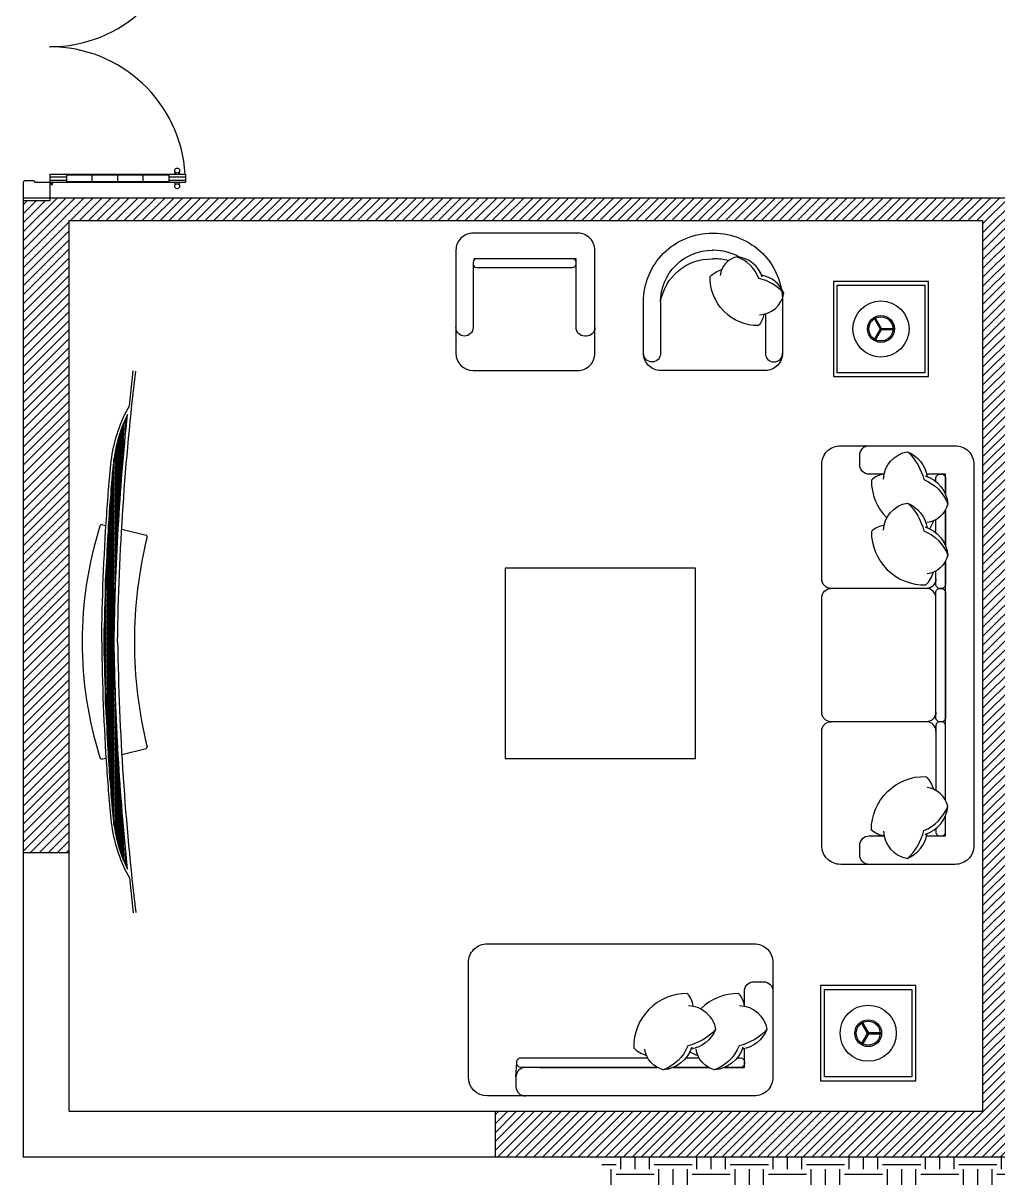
# Model space of a CAD drawing. Header units: inches. Extents: x 81 to 1628, y 1 to 1081.
# Drawn here: x 198.2 to 390.2, y 186.3 to 413.8 of the extents above; entities that cross this region are included whole.
import ezdxf

# ---------------------------------------------------------------- set-up
doc = ezdxf.new("R2010")
doc.units = ezdxf.units.IN
doc.header["$MEASUREMENT"] = 0
for name, color, linetype in [('Furniture', 3, 'Continuous'), ('Hatches', 140, 'Continuous'), ('Main', 140, 'Continuous')]:
    doc.layers.add(name, color=color, linetype=linetype)
pattern_1 = [(45, (0, 121.4567067760493), (-0.8838834764831844, 0.8838834764831844), [])]

# ---------------------------------------------------------------- blocks, each defined once
blk = doc.blocks.new('A$C3B810B85')
for p, q in [((-1.849558611866087e-05, 1358.530560591127), (119.9999815044139, 1358.530560591127)), ((-1.849558611866087e-05, 1279.262267908882), (-1.849558611866087e-05, 1358.530560591127)), ((119.9999815044139, 1358.530560591127), (119.9999815044139, 1282.92080449393)), ((116.3414449286793, 1279.262267908882), (51.21949370625953, 1279.262267908882)), ((51.21949370625953, 1279.262267908882), (51.21949370625953, 1275.603731321971)), ((119.9999815044139, 1279.262267908882), (118.9284209502075, 1280.333828466813)), ((717.3422125321958, 1279.262267908882), (119.9999815044139, 1279.262267908882)), ((119.9999815044139, 1279.262267908882), (119.9999815044139, 1242.676902054678)), ((131.0532320332859, 1285.383291638325), (121.1163212102983, 1285.383291638325)), ((126.0847766217921, 1280.414836228694), (126.0847766217921, 1290.351747046094)), ((193.1707132202719, 1279.262267908882), (193.1707132202719, 1242.676902054678)), ((305.8536400390003, 1279.262267908882), (305.8536400390003, 1242.676902054678)), ((418.5365668726299, 1279.262267908882), (418.5365668726299, 1242.676902054678)), ((531.219493698809, 1279.262267908882), (531.219493698809, 1242.676902054678)), ((644.1714808237884, 1242.676902054678), (644.1714808237884, 1279.262267908882)), ((717.3422125321958, 1242.676902054678), (717.3422125321958, 1279.262267908882)), ((47.56095711562375, 1271.945194736923), (7.317054670784273, 1271.945194736923)), ((119.9999815044139, 1268.286658151876), (193.1707132202719, 1268.286658151876)), ((119.9999815044139, 1253.652511811684), (193.1707132202719, 1253.652511811684)), ((119.9999815044139, 1242.676902054678), (717.3422125321958, 1242.676902054678)), ((644.1714808237884, 1275.603731321971), (193.1707132202719, 1275.603731321971)), ((644.1714808237884, 1246.335438641589), (193.1707132202719, 1246.335438641589)), ((644.1714808237884, 1268.286658151876), (717.3422125321958, 1268.286658151876)), ((644.1714808237884, 1253.652511811684), (717.3422125321958, 1253.652511811684)), ((119.9999815044139, 678.2755031239794), (119.9999815044139, 680.2550411604898)), ((119.9999815044139, 678.2755031239794), (119.9999815044139, 680.2550411604898)), ((119.9999815044139, 678.2755031239794), (119.9999815044139, 680.2550411604898)), ((119.9999815044139, 115.8536422297911), (717.3422125321958, 115.8536422297911)), ((119.9999815044139, 79.26827637558745), (119.9999815044139, 115.8536422297911)), ((119.9999815044139, 104.8780324746476), (193.1707132202719, 104.8780324746476)), ((193.1707132202719, 79.26827637558745), (193.1707132202719, 115.8536422297911)), ((644.1714808237884, 112.1951056447433), (193.1707132202719, 112.1951056447433)), ((305.8536400390003, 79.26827637558745), (305.8536400390003, 115.8536422297911)), ((418.5365668726299, 79.26827637558745), (418.5365668726299, 115.8536422297911)), ((531.219493698809, 79.26827637558745), (531.219493698809, 115.8536422297911)), ((644.1714808237884, 115.8536422297911), (644.1714808237884, 79.26827637558745)), ((644.1714808237884, 104.8780324746476), (717.3422125321958, 104.8780324746476)), ((717.3422125321958, 115.8536422297911), (717.3422125321958, 79.26827637558745)), ((-1.849558611866087e-05, 79.26827637558745), (-1.849558611866087e-05, -1.630665792617947e-05)), ((47.56095711562375, 86.58534954754577), (7.317054670784273, 86.58534954754577)), ((51.21949370625953, 79.26827637558745), (51.21949370625953, 82.92681296063529)), ((116.3414449286793, 79.26827637558745), (51.21949370625953, 79.26827637558745)), ((119.9999815044139, 79.26827637558745), (118.9284209502075, 78.19671581951843)), ((119.9999815044139, 90.24388613259362), (193.1707132202719, 90.24388613259362)), ((717.3422125321958, 79.26827637558745), (119.9999815044139, 79.26827637558745)), ((119.9999815044139, -1.630665792617947e-05), (119.9999815044139, 75.6097397905396)), ((131.0532320332859, 73.1472526461439), (121.1163212102983, 73.1472526461439)), ((126.0847766217921, 78.11570805577503), (126.0847766217921, 68.17879723837541)), ((644.1714808237884, 82.92681296063529), (193.1707132202719, 82.92681296063529)), ((644.1714808237884, 90.24388613259362), (717.3422125321958, 90.24388613259362)), ((-1.849558611866087e-05, -1.630665792617947e-05), (119.9999815044139, -1.630665792617947e-05))]:
    blk.add_line(p, q)
for centre, radius in [((126.0847766217921, 1285.383291638325), 3.4520686184752), ((680.7568466779921, 1295.517121135126), 10.9756097560976), ((680.7568466779921, 1226.422048828434), 10.9756097560976), ((680.7568466779921, 132.1084954578982), 10.9756097560976), ((126.0847766217921, 73.1472526461439), 3.4520686184752), ((680.7568466779921, 63.013423149343), 10.9756097560976)]:
    blk.add_circle(centre, radius)
for centre, radius, start, end in [((7.317054670784273, 1279.262267908882), 7.3170731707317, 180, 270), ((116.3414449286793, 1282.92080449393), 3.6585365853659, 270, 0), ((663.3550392356847, 1286.53973129658), 8.7485934368295, 303.711388544036, 35.03004112550037), ((698.1586541202996, 1286.53973129658), 8.7485934368295, 144.9699588744996, 236.288611455964), ((47.56095711562375, 1275.603731321971), 3.6585365853659, 270, 0), ((117.6783182812069, 1278.899105786215), 599.6383281380421, 269.8722608929896, 356.5432956550781), ((663.3550392356847, 1235.399438665117), 8.7485934368295, 324.9699588744996, 56.28861145596401), ((698.1586541202996, 1235.399438665117), 8.7485934368295, 123.711388544036, 215.0300411255003), ((117.6783182812069, 79.63143849639164), 599.6383281380422, 3.456704344921859, 90.12773910701037), ((663.3550392356847, 123.1311056193517), 8.7485934368295, 303.711388544036, 35.03004112550037), ((698.1586541202996, 123.1311056193517), 8.7485934368295, 144.9699588744996, 236.288611455964), ((7.317054670784273, 79.26827637558745), 7.3170731707317, 90, 180), ((47.56095711562375, 82.92681296063529), 3.6585365853659, 0, 90), ((116.3414449286793, 75.6097397905396), 3.6585365853659, 0, 90), ((663.3550392356847, 71.99081298788951), 8.7485934368295, 324.9699588744996, 56.28861145596401), ((698.1586541202996, 71.99081298788951), 8.7485934368295, 123.711388544036, 215.0300411255003)]:
    blk.add_arc(centre, radius, start, end)

msp = doc.modelspace()

# ---------------------------------------------------------------- hatches: boundary and pattern name
at = {"layer": 'Furniture', "true_color": 0xc8c92d}
h = msp.add_hatch(dxfattribs=at)
h.set_pattern_fill('GRATE', color=52, scale=0.343264, angle=90)
h.set_pattern_definition([(90, (262.4235683729489, -233.8428573549603), (-0.2724658, 1.668371849235615e-17), []), (180, (262.4235683729489, -233.8428573549603), (-1.334697479388492e-16, -1.0898632), [])])
edge = h.paths.add_edge_path()
edge.add_arc((720.5325348972206, 284.9051057745675), 504.4398459364003, 174.1050690397381, 179.2011743355773, ccw=False)
edge.add_arc((245.5965850985218, 323.7383302282593), 29.80842769108776, 154.1968404519425, 171.3590972612541)
edge.add_arc((524.1394680807417, 295.759226013328), 309.7183890718159, 173.984529170151, 176.0806819888051)
edge.add_arc((645.0837270929416, 287.4731052294011), 430.9461647078306, 176.0806819888058, 179.4063864413309)
edge.add_arc((645.0837270929807, 296.4025905101145), 430.9461647078697, 180.5936135586695, 183.919318011194)
edge.add_arc((524.1394680807439, 288.1164697261858), 309.7183890718181, 183.9193180111949, 186.015470829845)
edge.add_arc((245.5965850985364, 260.1373655112567), 29.8084276911016, 188.6409027387053, 205.828831424895)
edge.add_arc((726.5252491315509, 299.3729139298531), 510.4376801942701, 180.8346032975564, 185.8721753336405, ccw=False)
at = {"layer": 'Hatches', "true_color": 0xf27172}
h = msp.add_hatch(dxfattribs=at)
h.set_pattern_fill('ANSI31', color=11, scale=10)
h.set_pattern_definition(pattern_1)
h.paths.add_polyline_path([(493.7105516017227, 379.444321727566), (493.7105516017227, 409.2265474278491, -0.01499961288277156), (492.2105516017225, 409.1052174380751), (492.2105516017225, 408.4443217275661), (489.2105516017226, 408.4443217275661), (489.2105516017227, 379.444321727566), (203.559207738092, 379.444321727566), (203.559207738092, 378.8917141728178), (198.2105516017226, 378.8917141728178), (198.2105516017227, 250.4443217275661), (207.2105516017226, 250.4443217275661), (207.2105516017226, 374.944321727566), (387.2105516017227, 374.9443217275659), (387.2105516017227, 199.4443217275661), (291.2105516017227, 199.4443217275661), (291.2105516017227, 190.4443217275661), (672.2105516017227, 190.4443217275661), (672.2105516017227, 199.4443217275661), (493.7105516017226, 199.4443217275661), (493.7105516017227, 316.944321727566), (489.2105516017226, 316.944321727566), (489.2105516017225, 302.944321727566), (489.2105516017225, 298.444321727566), (489.2105516017226, 199.4443217275661), (393.2105516017227, 199.4443217275661), (393.2105516017227, 298.444321727566), (458.2105507768616, 298.444321727566), (458.2105507768616, 302.944321727566), (393.2105516017227, 302.944321727566), (393.2105516017227, 374.9443217275659), (489.2105516017226, 374.944321727566), (493.7105516017227, 374.944321727566)])
h = msp.add_hatch(dxfattribs=at)
h.set_pattern_fill('ANSI31', color=11, scale=10)
h.set_pattern_definition(pattern_1)
h.paths.add_polyline_path([(198.2105516017227, 250.4443217275661), (207.2105516017227, 250.4443217275661), (207.2105516017227, 370.444321727566), (198.2105516017227, 370.444321727566)])
at = {"layer": 'Main', "true_color": 0x139b48}
h = msp.add_hatch(dxfattribs=at)
h.set_pattern_fill('EARTH', color=114, scale=30)
h.set_pattern_definition([(0, (0, 121.4567067760493), (7.5, 7.5), [7.5, -7.5]), (0, (0, 124.2692067760493), (7.5, 7.5), [7.5, -7.5]), (0, (0, 127.0817067760493), (7.5, 7.5), [7.5, -7.5]), (90, (0.9375, 128.0192067760493), (-7.499999999999999, 7.5), [7.5, -7.5]), (90, (3.75, 128.0192067760493), (-7.499999999999999, 7.5), [7.5, -7.5]), (90, (6.5625, 128.0192067760493), (-7.499999999999999, 7.5), [7.5, -7.5])])
h.paths.add_polyline_path([(672.2105516017227, 190.4443217275661), (312.2105516017227, 190.4443217275661), (312.2105516017227, 10.44432172756613), (672.2105516017227, 10.44432172756615)])

# ---------------------------------------------------------------- linework, layer by layer
at = {"layer": 'Furniture', "color": 52, "true_color": 0xc8c92d}
for p, q in [((367.0755847903666, 353.5226442781726), (365.7534688316052, 355.8126162925253)), ((367.2801832919708, 353.6407692783962), (365.9580673332093, 355.9307412924694)), ((367.0755847903666, 353.6407692783962), (365.7534688316052, 351.3507972640435)), ((367.2801832919708, 353.5226442781726), (365.9580673332093, 351.2326722643787)), ((367.1778840413085, 353.6998317782285), (369.8221159586915, 353.6998317782285)), ((367.1778840413085, 353.4635817783403), (369.8221159586915, 353.4635817783403)), ((213.8481378730874, 315.0152986115389), (214.5351522768694, 314.8509650742866)), ((217.626574099467, 314.1114983608524), (222.4277690999343, 312.9630546701206)), ((217.6346030736053, 269.7661179056744), (222.4277690999343, 270.9126410693933)), ((213.8481378730874, 268.8603971279748), (214.5351522768693, 269.0247306652274)), ((364.559685335882, 214.7726442759375), (363.2375693771205, 217.0626162902902)), ((364.7642838374861, 214.8907692761611), (363.4421678787247, 217.1807412902343)), ((364.559685335882, 214.8907692761611), (363.2375693771205, 212.6007972618083)), ((364.7642838374861, 214.7726442759375), (363.4421678787247, 212.4826722621436)), ((364.6619845868238, 214.9498317759933), (367.3062165042069, 214.9498317759933)), ((364.6619845868238, 214.7135817761052), (367.3062165042069, 214.7135817761052)), ((295.2869845875222, 206.2098040845318), (295.4690645907688, 209.0223040848111))]:
    msp.add_line(p, q, dxfattribs=at)
at = {"layer": 'Furniture', "color": 52, "ltscale": 0.03, "true_color": 0xc8c92d}
for points in [[(286.8413074706569, 372.4539108406936), (286.8413074706569, 372.4539108406936, 0.4142135623730998), (283.4601599295977, 369.0727633006123), (283.4601599273626, 348.7858780559337, 0.4142135623730955), (286.8413074675835, 345.4047305147348), (286.8413074675835, 345.4047305147348), (307.4663074660468, 345.4047305127789, 0.4142135623730955), (310.8474550071061, 348.7858780531397), (310.8474550094809, 369.0727632972595, 0.4142135623730998), (307.4663074691203, 372.4539108381791)], [(359.2499999999999, 248.081706776049, -0.4142135623730965), (355.4999999999999, 251.8317067763287), (355.4999999999999, 274.3317067760494, -0.4142135623730685), (357.3749999999999, 276.2067067760494, -0.4142135623730998), (355.4999999999999, 278.0817067760494), (355.5, 300.5817067760494, -0.4142135623730955), (357.375, 302.4567067760493, -0.414213562373085), (355.5, 304.3317067760493), (355.5, 326.8317067763286, -0.4142135623730955), (359.25, 330.5817067760493), (381.75, 330.5817067760493, -0.4142135623730998), (385.5, 326.8317067763286), (385.4999999999999, 251.8317067763287, -0.4142135623730965), (381.7499999999999, 248.081706776049)], [(285.9119845866839, 228.7098040848111, -0.4142135623730965), (289.6619845866839, 232.4598040850905), (289.6619845866839, 232.4598040850905, 0.3178372451980044), (289.6619845866839, 232.4598040850905, -0.4142135623730998), (289.6619845866839, 232.4598040850905), (289.6619845866839, 232.4598040850905, 1.186184747603325), (289.6619845866839, 232.4598040850905, -0.414213562373085), (289.6619845866839, 232.4598040850905), (342.1619845869634, 232.4598040853698, -0.4142135623730955), (345.9119845869634, 228.7098040856491), (345.9119845875222, 206.2098040856491, -0.4142135623730998), (342.1619845876619, 202.4598040853698), (289.6619845872427, 202.4598040848111, -0.4142135623730965), (285.9119845872427, 206.2098040848111)]]:
    msp.add_lwpolyline(points, format="xyb", close=True, dxfattribs=at)
msp.add_lwpolyline([(334.0994845876619, 345.4047305119409), (323.7869845885001, 345.4047305124997, -0.4142135630271021), (320.4058370485585, 348.7858780536986), (320.4058370505143, 358.9293206736631, -0.4142135623801719), (333.9304272127952, 372.4539108373411), (334.0994845897574, 372.4539108373411), (334.2685419664402, 372.4539108373411, -0.4142135623801719), (347.7931321288609, 358.9293206736631), (347.7931321305372, 348.7858780536986, -0.4142135630271021), (344.4119845908749, 345.4047305124997), (334.0994845915734, 345.4047305119409)], format="xyb", dxfattribs=at)
at = {"layer": 'Furniture', "color": 52, "true_color": 0xc8c92d}
for points in [[(323.7869845886398, 358.9293206739424, -0.4142135623801858), (333.930427212935, 369.0727632992155), (334.0994845896178, 369.0727632992155)], [(339.3035677774959, 367.7348838796094, 0.1305914894705199), (334.2685419663005, 369.0727632992155), (334.0994845896178, 369.0727632992155)], [(286.8413074699585, 366.3678452672621), (286.8413074685615, 353.8575993667541, -0.414213562373095), (285.1507336979619, 352.1670255965738), (285.1507336979619, 352.1670255965738, -0.4142135623730951), (283.4601599279214, 353.8575993670335)], [(300.7591930222586, 367.3821895279175), (287.5175369782261, 367.3821895295938, 0.4142135623730951), (286.8413074700981, 366.7059600211865), (286.8413074699585, 366.3678452672621, 0.4142135623730994), (287.5175369780865, 365.6916157591341), (299.0568888017795, 365.6916157577371, 0.4142135623730951)], [(299.0568888017795, 365.6916157577371), (306.4519632060899, 365.691615756899, 0.4142135623730951), (307.128192714218, 366.367845265027), (307.128192714218, 366.7059600189513, 0.4142135623730951), (306.4519632062298, 367.3821895273587)], [(306.4519632062298, 367.3821895273587), (300.7591930222586, 367.3821895279175, 0.4142135623730951)], [(323.7869845886398, 358.9293206745012, -0.3727189106391239), (333.9304272130747, 367.3821895287558), (334.0994845896178, 367.3821895287558)], [(337.1508744344264, 367.0179128961823, 0.07238423636161047), (334.2685419664402, 367.3821895287558), (334.0994845896178, 367.3821895287558)], [(343.8112007391787, 363.7728644256665, 0.30666349490175), (338.7688287811969, 367.8025924377328, 0.3063299663357472), (335.4747865242566, 364.1223917953855, -0.8728471598091936)], [(348.0696509503443, 360.6358851961978, 0.1477298758543702), (343.1285883448702, 363.5413073620013, 0.2133427585932454), (338.7688287811969, 367.8025924377328, 0.1786618101816585)], [(344.0775484325513, 356.4776758259347, -0.1655406298837506), (343.0317058028803, 354.2439575831592, -0.4259891687143785), (333.5371154337804, 363.9286966011114, -0.1215233233290522), (335.7909491184782, 365.2635688319057, 7.115464291357926)], [(343.2254724443573, 356.3746001210249, 0.3567723648219203), (348.0696509503443, 360.6358851961978, 0.2495420503229878), (343.6803806813582, 364.1475463503226, -9.616880347716284)], [(323.7869845900368, 358.9294880706071), (323.7869845893383, 348.7858780536986, -0.414213562373095), (322.0964108188786, 347.0953042832389), (322.0964108188786, 347.0953042832389, -0.4142135623730951), (320.4058370485585, 348.7858780536986)], [(310.8474550076649, 353.8575993639602, -0.4142135623730951), (309.156881237205, 352.1670255937798), (308.818766483141, 352.1670255937798, -0.414213562373095), (307.1281927129608, 353.857599364519), (307.1281927132401, 356.4769135689548)], [(344.4119845894779, 356.55897392679), (344.4119845898971, 348.7858780536986, 0.414213562373095), (346.1025583603568, 347.0953042832389), (346.1025583603568, 347.0953042832389, 0.4142135623730951), (347.7931321305372, 348.7858780536986)], [(213.6886777947461, 291.9378478697569, -0.01451497619300714), (214.6745363780747, 316.961255968475, -0.009155133906096773), (215.6582421675805, 328.2769640507212, -0.08953680392656947), (219.1348309859507, 338.4583554901568), (219.9014722281436, 345.3538581372674), (219.9014722281436, 345.3538581372674)], [(216.8281765078267, 291.9378478697569), (216.8281765078267, 291.9378478697569, -0.02655035335912093), (220.4107974916091, 345.2843497771734, -2.267412370488166)], [(216.1417154853661, 291.9378478697537, -0.02223961959945953), (218.7602135634588, 336.7133648812716, 0.07502476294597962), (216.1265016116208, 328.2167831631351, 0.009146447121101324), (215.1454205349698, 316.9289948009656, 0.01451214179577084), (214.1606910998026, 291.9378478697557, 0.0145121417957682), (215.1454205349698, 266.9467009385481, 0.009146447121084153), (216.1265016116187, 255.6589125763995, 0.07513740908608306), (218.7660298352016, 247.1503078892714, -0.02198409519833695), (216.1417216203371, 291.9378478697537)], [(367.7800575725734, 324.9567067760493), (364.875, 324.9567067760493, -0.414213562373095), (363, 326.8317067763286), (363, 328.7067067760493, -0.4142135623730951), (364.875, 330.5817067760493)], [(367.6665826590266, 324.0157569442393, -0.3567723648219204), (372.3927351978141, 329.3883912873904, -0.2495420503229878), (376.2874866597354, 324.5202915341112)], [(372.3927351978141, 329.3883912873904, -0.1477298758543702), (375.615112508554, 323.9083036696987, -0.2133427585932454), (380.3412650474812, 319.0729339711818)], [(367.7809029865544, 324.9607866766381, 0.1655406298837506), (365.3035063897725, 323.8008521240653, 0.2002311474195825), (368.320737603167, 316.3577889866645)], [(375.8719303433318, 324.6653828708904, -0.30666349490175), (380.3412650474812, 319.0729339711818, -0.3063299663357472), (376.2595879708416, 315.4195416497516)], [(379.875, 321.0122270870472), (379.875, 324.9567067760493), (376.1901787333655, 324.9567067760493, -0.4143521105663346)], [(378, 323.5258641542385), (378, 324.2067067763286, -0.414213562373095), (378.75, 324.9567067760493), (379.125, 324.9567067760493, -0.4142135623730951), (379.875, 324.2067067763286)], [(379.875, 324.2067067763286), (379.875, 321.0122270870472, -0.4144686762120356)], [(367.6665826590266, 313.9152044487635, -0.3567723648219204), (372.3927351978141, 319.2878387916351, -0.2495420503229878), (376.2874866597354, 314.4197390383559)], [(372.3927351978141, 319.2878387916351, -0.1477298758543702), (375.615112508554, 313.8077511742229, -0.2133427585932454), (380.3412650474812, 308.9723814754265)], [(379.875, 317.8929071168865), (379.875, 310.9116745910126, -0.4147466523552242)], [(367.7809029865544, 314.8602341811622, 0.1655406298837506), (365.3035063897725, 313.7002996283102, 0.4259891687143785), (376.0447623915039, 303.169935762741, 0.1215233233290522), (377.5252570477779, 305.6696422133112)], [(375.8719303433318, 314.5648303754145, -0.30666349490175), (380.3412650474812, 308.9723814754265, -0.3063299663357472), (376.2595879708416, 305.3189891542758)], [(376.7922226375433, 314.1982196384559, 0.07186537901034287), (377.5252570477779, 315.7701947090666)], [(378, 313.4253116582038), (378, 316.0048969815934, -0.4145988485894751)], [(379.875, 307.7923546211312), (379.875, 303.2067067760493, -0.414213562373095), (379.125, 302.4567067760493), (378.75, 302.4567067760493, -0.4142135623730993), (378, 303.2067067760493), (378, 305.9043444858382, -0.1263133648758246)], [(378, 304.3317067760493, -0.4142135623730943), (376.125, 302.4567067760493), (357.375, 302.4567067760493, -0.4173201769387084)], [(378, 300.5817067760494, 0.4142135623730951), (376.125, 302.4567067760493)], [(213.6886777947461, 291.9378478697569, 0.01451497619300714), (214.6745363780747, 266.9144397710389, 0.009155133906096773), (215.6582421675805, 255.5987316887925, 0.08953680392656947), (219.1348309859507, 245.4173402493571), (219.9014722281436, 238.5218376022466), (219.9014722281436, 238.5218376022466)], [(216.8281765078267, 291.9378478697569), (216.8281765078267, 291.9378478697569, 0.0262372646196707), (220.4107974916091, 238.5913459623403, 2.267412370488166)], [(377.9999999999999, 278.0817067760494, -0.414213562373095), (376.1249999999999, 276.2067067760494)], [(377.9999999999999, 274.3317067760494, 0.4142135623730944), (376.1249999999999, 276.2067067760494), (357.3749999999999, 276.2067067760494, 0.4152490962790278)], [(379.8749999999999, 260.7705064354913), (379.8749999999999, 275.4567067760494, 0.414213562373095), (379.1249999999999, 276.2067067760494), (378.7499999999999, 276.2067067760494, 0.4142135623730994), (377.9999999999999, 275.4567067760494), (377.9999999999999, 262.6585165705051, 0.4126515509279194)], [(367.7809029865543, 253.7026268754604, -0.1655406298837508), (365.3035063897724, 254.8625614280331, -0.4259891687143786), (376.0447623915038, 265.3929252936022, -0.1215233233290522), (377.5252570477779, 262.8932188430321)], [(375.8719303433317, 253.9980306812081, 0.3066634949017503), (380.3412650474812, 259.5904795811962, 0.3063299663357472), (376.2595879708416, 263.243871902347)], [(372.3927351978141, 249.275022264708, 0.1477298758543703), (375.6151125085539, 254.7551098823995, 0.2133427585932454), (380.3412650474812, 259.5904795811962)], [(379.8749999999999, 254.4567067763287), (379.8749999999999, 257.6511864656101, 0.4125353506763943)], [(377.9999999999999, 255.1375493984186), (377.9999999999999, 254.4567067763287, 0.4142135623730974), (378.7499999999999, 253.706706776049), (379.1249999999999, 253.706706776049, 0.4142135623730974), (379.8749999999999, 254.4567067763287)], [(364.8749999999999, 248.081706776049, -0.4142135623730951), (362.9999999999999, 249.956706776049), (362.9999999999999, 251.8317067763287, -0.4142135623730951), (364.8749999999999, 253.706706776049), (367.7800575725733, 253.706706776049)], [(367.6665826590265, 254.6476566078589, 0.3567723648219206), (372.3927351978141, 249.275022264708, 0.2495420503229878), (376.2874866597354, 254.1431220179872)], [(340.2869845872427, 220.1797465130758), (340.2869845871031, 223.0848040853698, -0.414213562373095), (342.1619845871031, 224.9598040856491), (344.0369845871031, 224.9598040856491, -0.4142135623730951), (345.9119845871031, 223.0848040853698)], [(330.1905119923557, 220.1789010986757, 0.1655406298837506), (329.030577439364, 222.6562976954575, 0.4259891687143785), (318.5002135740741, 211.9150416933071, 0.1215233233290522), (320.9999200246446, 210.4345470371727, -7.115464291357926)], [(340.2910644879714, 220.1789010986757, 0.1655406298837506), (339.1311299349795, 222.6562976957372, 0.2002311474195825), (331.6880667977183, 219.639066482063, 0.1215233233290522)], [(329.245482259957, 220.2932214262036, -0.3567723648219203), (334.6181166029684, 215.567068887416, -0.2495420503229878), (329.7500168496892, 211.6723174256346, 9.616880347716284)], [(339.3460347555726, 220.2932214264829, -0.3567723648219203), (344.7186690985839, 215.5670688876953, -0.2495420503229878), (339.8505693454443, 211.6723174259139, 9.616880347716284)], [(334.6181166029684, 215.567068887416, -0.1477298758543702), (329.1380289854164, 212.3446915765363, -0.2133427585932454), (324.3026592870391, 207.6185390377487, -0.1786618101816585)], [(344.7186690985839, 215.5670688876953, -0.1477298758543702), (339.238581481032, 212.344691576816, -0.2133427585932454), (334.4032117826548, 207.6185390380284, -0.1786618101816585)], [(329.8951081864683, 212.0878737418985, -0.30666349490175), (324.3026592870391, 207.6185390377487, -0.3063299663357472), (320.6492669654693, 211.7002161142489, 0.8728471598091936)], [(339.9956606822237, 212.0878737421779, -0.30666349490175), (334.4032117826548, 207.6185390380284, -0.3063299663357472), (330.7498194612246, 211.7002161145282, 0.8728471598091936)], [(336.3425048982407, 208.0848040853698), (340.2869845875222, 208.0848040853698), (340.2869845873824, 211.7696253521441, -0.414213562373095)], [(323.1226324326042, 208.0848040848111), (296.2190645909085, 208.0848040848111, -0.4142135623730951), (295.4690645907688, 208.8348040848111), (295.4690645907688, 209.2098040848111, -0.4142135623730994), (296.2190645909085, 209.9598040848111), (321.2346222973112, 209.9598040850905, -0.4142135623730951)], [(328.7555894696768, 209.9598040853698), (331.3351747929267, 209.9598040853698, -0.4142135623730951)], [(329.5284974499289, 211.1675814476866, 0.07186537901034286), (331.1004725203997, 210.434547037452, -7.115464291357926)], [(338.856141965432, 209.9598040853698), (339.5369845875222, 209.9598040856491, -0.4142135623730951), (340.2869845875222, 209.2098040853698), (340.2869845875222, 208.8348040853698, -0.4142135623730951), (339.5369845875222, 208.0848040853698)], [(300.0670421599559, 208.0848040845318), (297.1619845873824, 208.0848040845318, 0.414213562373095), (295.2869845875222, 206.2098040845318), (295.2869845875222, 204.3348040848111, 0.4142135623730951), (297.1619845875222, 202.4598040845318)], [(333.2231849283593, 208.0848040850905), (326.2419524024855, 208.0848040850905, -0.4142135623730951)], [(339.5369845875222, 208.0848040853698), (336.3425048982407, 208.0848040853698, -0.4142135623730951)]]:
    msp.add_lwpolyline(points, format="xyb", dxfattribs=at)
for points in [[(300.7591930222586, 367.3821895279175), (287.0103648472, 367.3821895295938)], [(307.1281927132401, 356.4769135689548), (307.1281927143578, 367.3821895273587), (300.7591930222586, 367.3821895279175)], [(379.875, 310.9116745910126), (379.875, 317.8929071168865)], [(379.8749999999999, 260.7705064354913), (379.875, 307.7923546211312)], [(376.1901787333655, 253.706706776049), (379.8749999999999, 253.706706776049), (379.8749999999999, 257.6511864656101)], [(300.0670421599559, 208.0848040845318), (323.1226324326042, 208.0848040848111)], [(326.2419524024855, 208.0848040850905), (333.2231849283593, 208.0848040850905)]]:
    msp.add_lwpolyline(points, dxfattribs=at)
at = {"layer": 'Furniture', "color": 52, "ltscale": 0.03, "true_color": 0xc8c92d}
for points in [[(357.8028840413085, 362.9567067782844), (357.8028840413085, 344.2067067782844), (376.5528840413085, 344.2067067782844), (376.5528840413085, 362.9567067782844)], [(293.1619845868238, 306.456706776049), (293.1619845868238, 268.9567067760493), (330.6619845868238, 268.9567067760493), (330.6619845868238, 306.456706776049)], [(355.2869845868238, 224.2067067760493), (355.2869845868238, 205.4567067760493), (374.0369845868238, 205.4567067760493), (374.0369845868238, 224.2067067760493)]]:
    msp.add_lwpolyline(points, close=True, dxfattribs=at)
at = {"layer": 'Furniture', "color": 52, "true_color": 0xc8c92d}
for points in [[(358.5528840467566, 344.9567067780049), (358.5528840485727, 362.2067067780049), (375.8028840485727, 362.2067067760493), (375.8028840466169, 344.9567067760493)], [(356.0369845922719, 206.2067067757698), (356.036984594088, 223.4567067757698), (373.286984594088, 223.4567067738141), (373.2869845921322, 206.2067067738141)]]:
    msp.add_lwpolyline(points, close=True, dxfattribs=at)
msp.add_lwpolyline([(379.875, 301.7067067760494), (379.8749999999999, 276.9567067760494, -0.4142135623730952), (379.1249999999999, 276.2067067760494), (378.7499999999999, 276.2067067760494, -0.4142135623730993), (377.9999999999999, 276.9567067760494), (378, 301.7067067760494, -0.4142135623730952), (378.75, 302.4567067760493), (379.125, 302.4567067760493, -0.414213562373095)], format="xyb", close=True, dxfattribs=at)
for centre, radius in [((367.1778840413085, 353.5817067782844), 5.52997711152987), ((367.1778840413085, 353.5817067782844), 2.646869084335951), ((367.1778840413085, 353.5817067782844), 2.372381002815155), ((364.6619845868238, 214.8317067760493), 5.52997711152987), ((364.6619845868238, 214.8317067760493), 2.646869084335951), ((364.6619845868238, 214.8317067760493), 2.372381002815155)]:
    msp.add_circle(centre, radius, dxfattribs=at)
for centre, radius, start, end in [((285.9110418788657, 291.9378478697571), 76.06598099853474, 162.5669541033499, 197.4330458966501), ((213.7483180761648, 314.5979909857491), 0.42908, 76.5476391139788, 162.5669541034865), ((307.7642922466753, 291.9378478697571), 87.62964398499969, 166.3269690658857, 193.6730309341143), ((222.3678772217808, 312.7126700946468), 0.2574480000000001, 346.3269690658857, 76.5476391139788), ((222.3678772217808, 271.1630256448672), 0.2574480000000001, 283.4523608860212, 13.67303093411426), ((213.7483180761648, 269.2777047537646), 0.42908, 197.4330458965135, 283.4523608860212)]:
    msp.add_arc(centre, radius, start, end, dxfattribs=at)
at = {"layer": 'Main'}
for p, q in [((198.2105516017227, 379.444321727566), (207.2105516017227, 379.444321727566)), ((198.2105516017227, 379.444321727566), (489.2105516017227, 379.444321727566)), ((198.2105516017226, 379.444321727566), (198.2105516017227, 190.4443217275661)), ((207.2105516017226, 374.944321727566), (387.2105516017226, 374.9443217275659)), ((207.2105516017226, 374.944321727566), (207.2105516017227, 199.444321727566)), ((387.2105516017227, 374.9443217275659), (387.2105516017227, 199.4443217275661)), ((198.2105516017227, 250.4443217275661), (207.2105516017227, 250.4443217275661)), ((207.2105516017227, 199.444321727566), (387.2105516017227, 199.4443217275661)), ((207.2105516017227, 199.444321727566), (387.2105516017227, 199.4443217275661)), ((291.2105516017227, 199.4443217275661), (291.2105516017227, 190.4443217275661)), ((198.2105516017227, 190.4443217275661), (672.2105516017227, 190.4443217275661))]:
    msp.add_line(p, q, dxfattribs=at)

# ---------------------------------------------------------------- block references
at = {"xscale": 0.04457213446974492, "yscale": 0.04457213446974492, "zscale": 0.04457213446974492}
msp.add_blockref('A$C3B810B85', (198.2105524261104, 378.8917148996404), dxfattribs=at)

doc.saveas('drawing.dxf')
